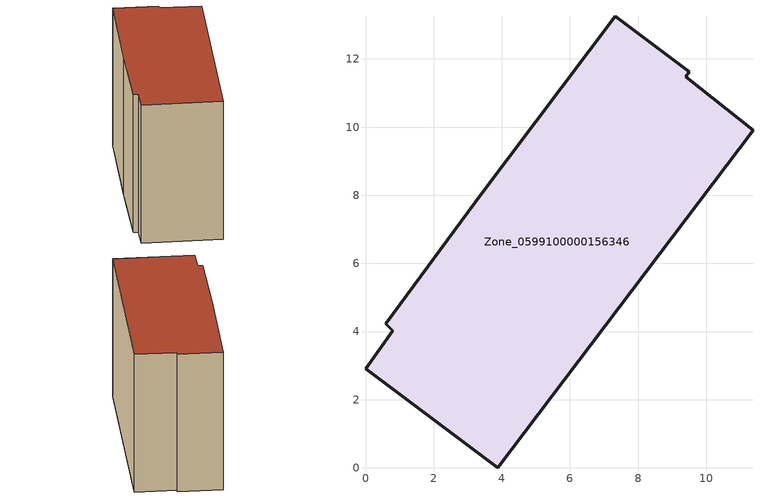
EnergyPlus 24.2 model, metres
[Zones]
Zone_0599100000156346
 floor ground (C_G): 9.39,11.48 11.37,9.91 3.89,0 0,2.91 0.8,4.03 0.59,4.23 3.42,8.08 7.33,13.26 9.5,11.62 z0
 wall outside (C_F): 9.5,11.62 7.33,13.26 3.42,8.08 0.59,4.23 0.8,4.03 0,2.91 3.89,0 11.37,9.91 9.39,11.48 9.5,11.62 z0:9.05
 roof outside (C_R): 11.37,9.91 9.39,11.48 9.5,11.62 7.33,13.26 3.42,8.08 0.59,4.23 0.8,4.03 0,2.91 3.89,0 z9.05
[BUILDING]
Pand.0599100000156346: North Axis=0; Terrain=City; Loads Convergence Tolerance Value=0.04; Temperature Convergence Tolerance Value=0.4; Solar Distribution=FullExterior; Maximum Number of Warmup Days=25; Minimum Number of Warmup Days=1
[Site:Location]
Rotterdam.The.Hague.AP_ZH_NLD Design_Conditions: Latitude=51.96; Longitude=4.45; Time Zone=1; Elevation=-4.5
[SITE:GROUNDTEMPERATURE:BUILDINGSURFACE]
18, 18, 18, 18, 18, 18, 18, 18, 18, 18, 18, 18
[MATERIAL] Thermal Absorptance=0.9; Solar Absorptance=0.7; Visible Absorptance=0.7
Name | Roughness | Thickness | Conductivity | Density | Specific Heat
G.TI.1946 | MediumSmooth | 0.15 | 1 | 540 | 1210
F.TI.1946 | Rough | 0.3 | 0.857143 | 1920 | 840
R.TI.1946 | MediumRough | 0.2 | 0.1 | 1500 | 1000
[CONSTRUCTION]
C_G: G.TI.1946
C_F: F.TI.1946
C_R: R.TI.1946
[ZONE]
Zone_0599100000156346: Type=1; Multiplier=1; Ceiling Height=Autocalculate; Volume=Autocalculate; Floor Area=autocalculate; Part of Total Floor Area=Yes
[ZONEINFILTRATION:DESIGNFLOWRATE]
Infil_Zone_0599100000156346: Zone or ZoneList or Space or SpaceList=Zone_0599100000156346; Schedule=AlwaysOn; Design Flow Rate Calculation Method=Flow/Area; Flow Rate per Floor Area=0.003; Constant Term Coefficient=1; Temperature Term Coefficient=0; Velocity Term Coefficient=0; Velocity Squared Term Coefficient=0
[HVACTEMPLATE:ZONE:IDEALLOADSAIRSYSTEM]
Zone_0599100000156346: Maximum Heating Supply Air Temperature=50; Minimum Cooling Supply Air Temperature=13; Maximum Heating Supply Air Humidity Ratio=0.0156; Minimum Cooling Supply Air Humidity Ratio=0.0077; Heating Limit=NoLimit; Cooling Limit=NoLimit; Dehumidification Control Type=ConstantSensibleHeatRatio; Cooling Sensible Heat Ratio=0.7; Dehumidification Setpoint=60; Humidification Control Type=None; Humidification Setpoint=30; Outdoor Air Method=None; Outdoor Air Flow Rate per Person=0.00944; Outdoor Air Flow Rate per Zone Floor Area=0; Outdoor Air Flow Rate per Zone=0; Demand Controlled Ventilation Type=None; Outdoor Air Economizer Type=NoEconomizer; Heat Recovery Type=None; Sensible Heat Recovery Effectiveness=0.7; Latent Heat Recovery Effectiveness=0.65
[ZONECONTROL:THERMOSTAT]
ThermostatControl_Zone_0599100000156346: Zone or ZoneList=Zone_0599100000156346; Control Type Schedule=DualSetpointControlType; Control 1=Thermostat_Zone_0599100000156346; Temperature Difference Between Cutout And Setpoint=0
[THERMOSTATSETPOINT:DUALSETPOINT]
Thermostat_Zone_0599100000156346: Heating Setpoint Temperature Schedule=HeatingSetpoint_Zone_0599100000156346; Cooling Setpoint Temperature Schedule=CoolingSetpoint_Zone_0599100000156346
[SCHEDULE:COMPACT]
HeatingSetpoint_Zone_0599100000156346: Through: 12/31, For: AllDays, Until: 24:00, 21
CoolingSetpoint_Zone_0599100000156346: Through: 12/31, For: AllDays, Until: 24:00, 24
DualSetpointControlType: Through: 12/31, For: AllDays, Until: 24:00, 4
AlwaysOn: Through: 12/31, For: AllDays, Until: 24:00, 1
